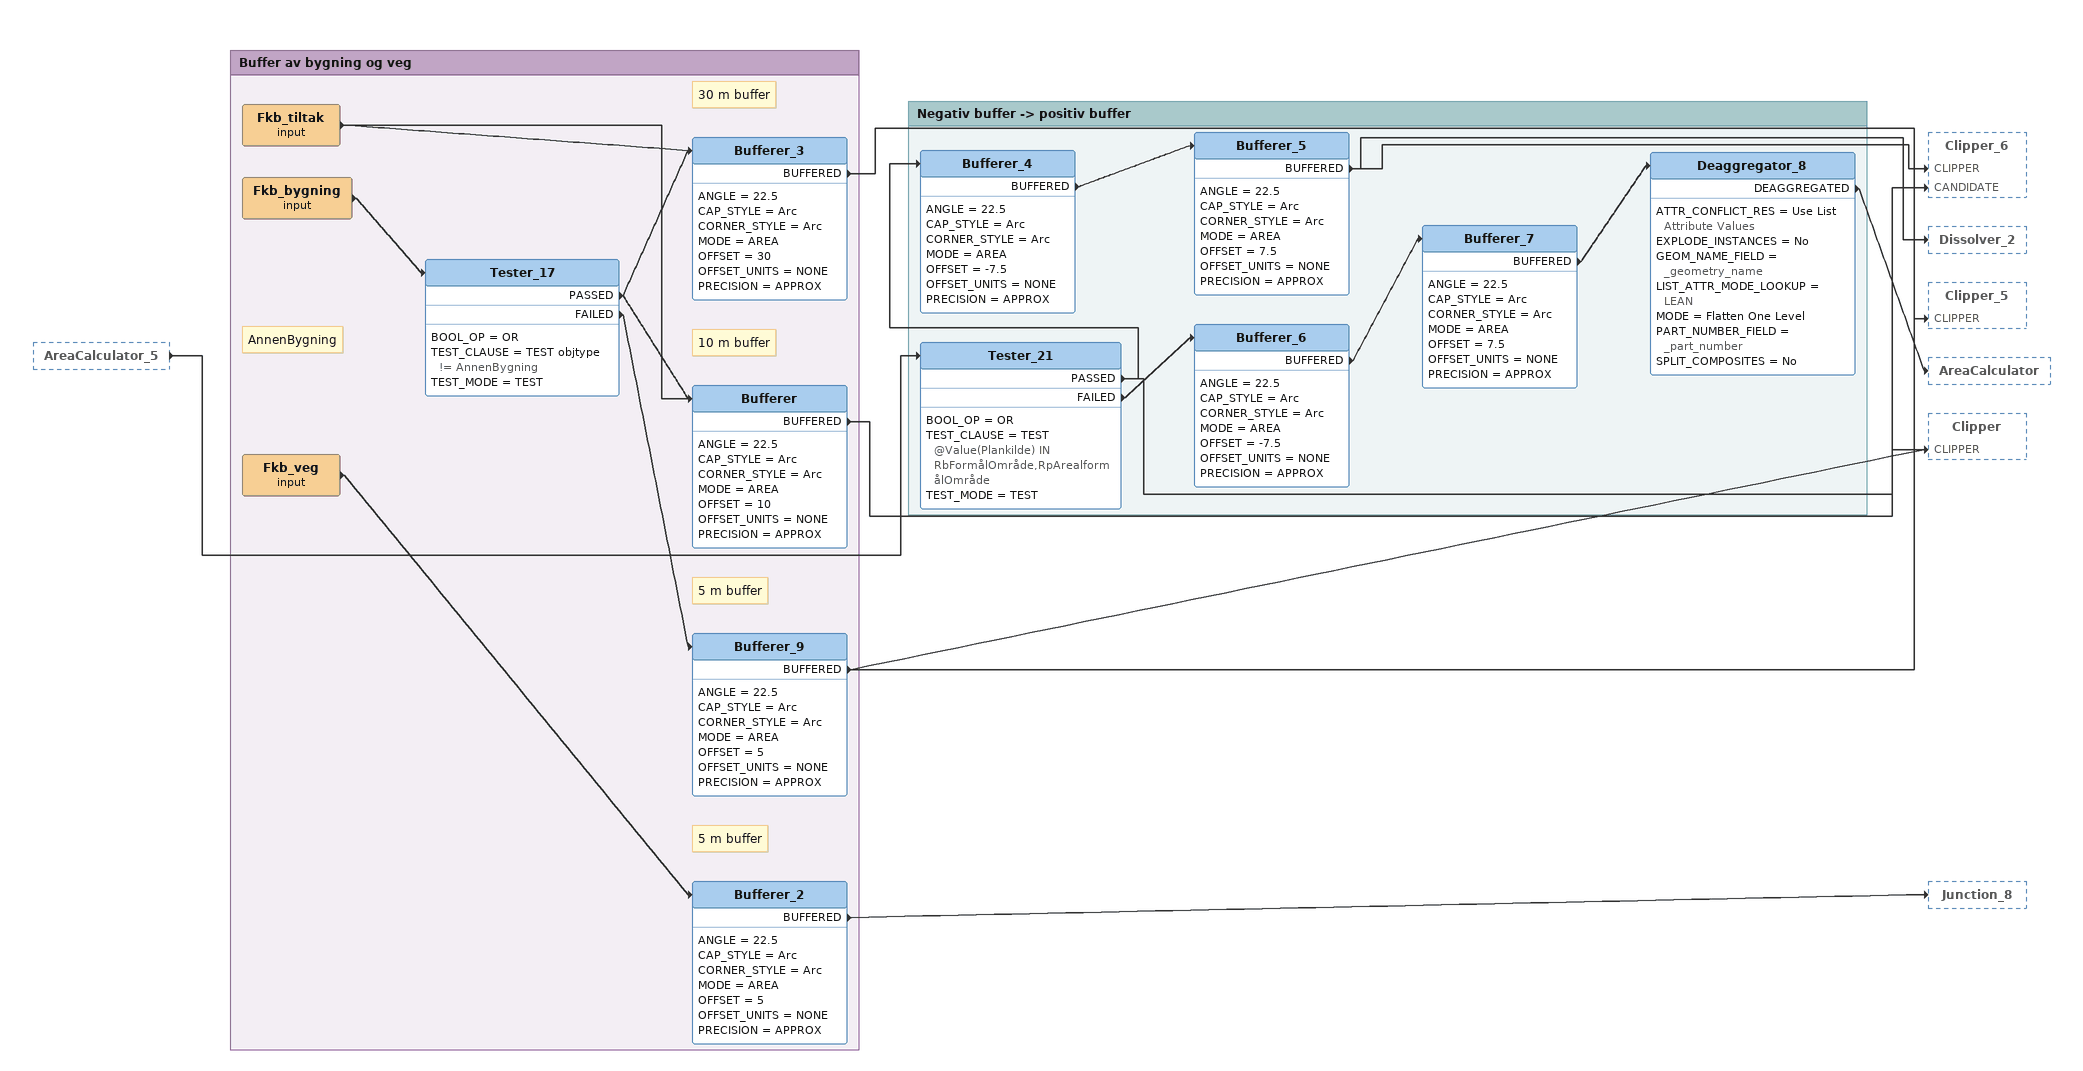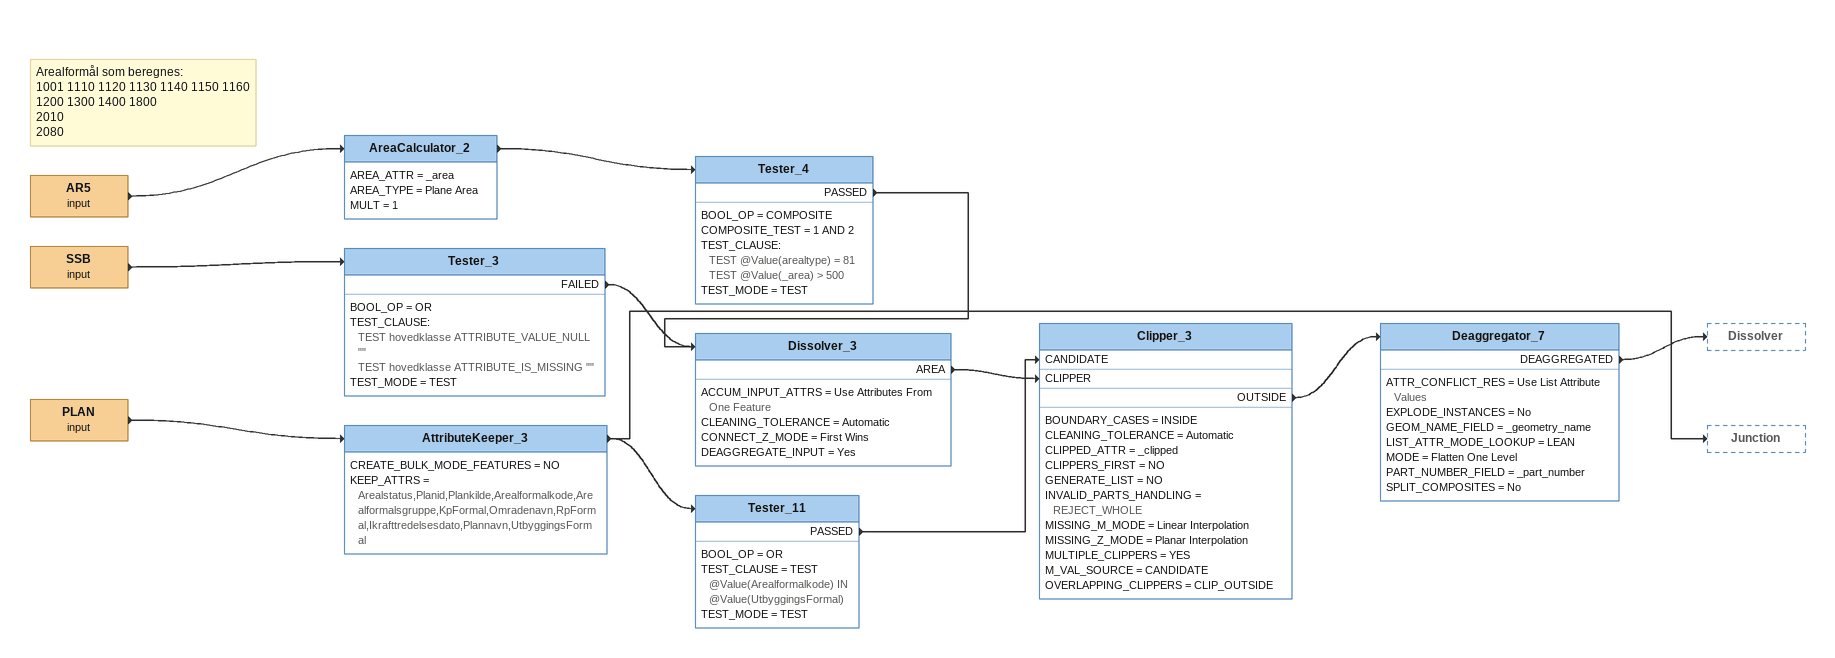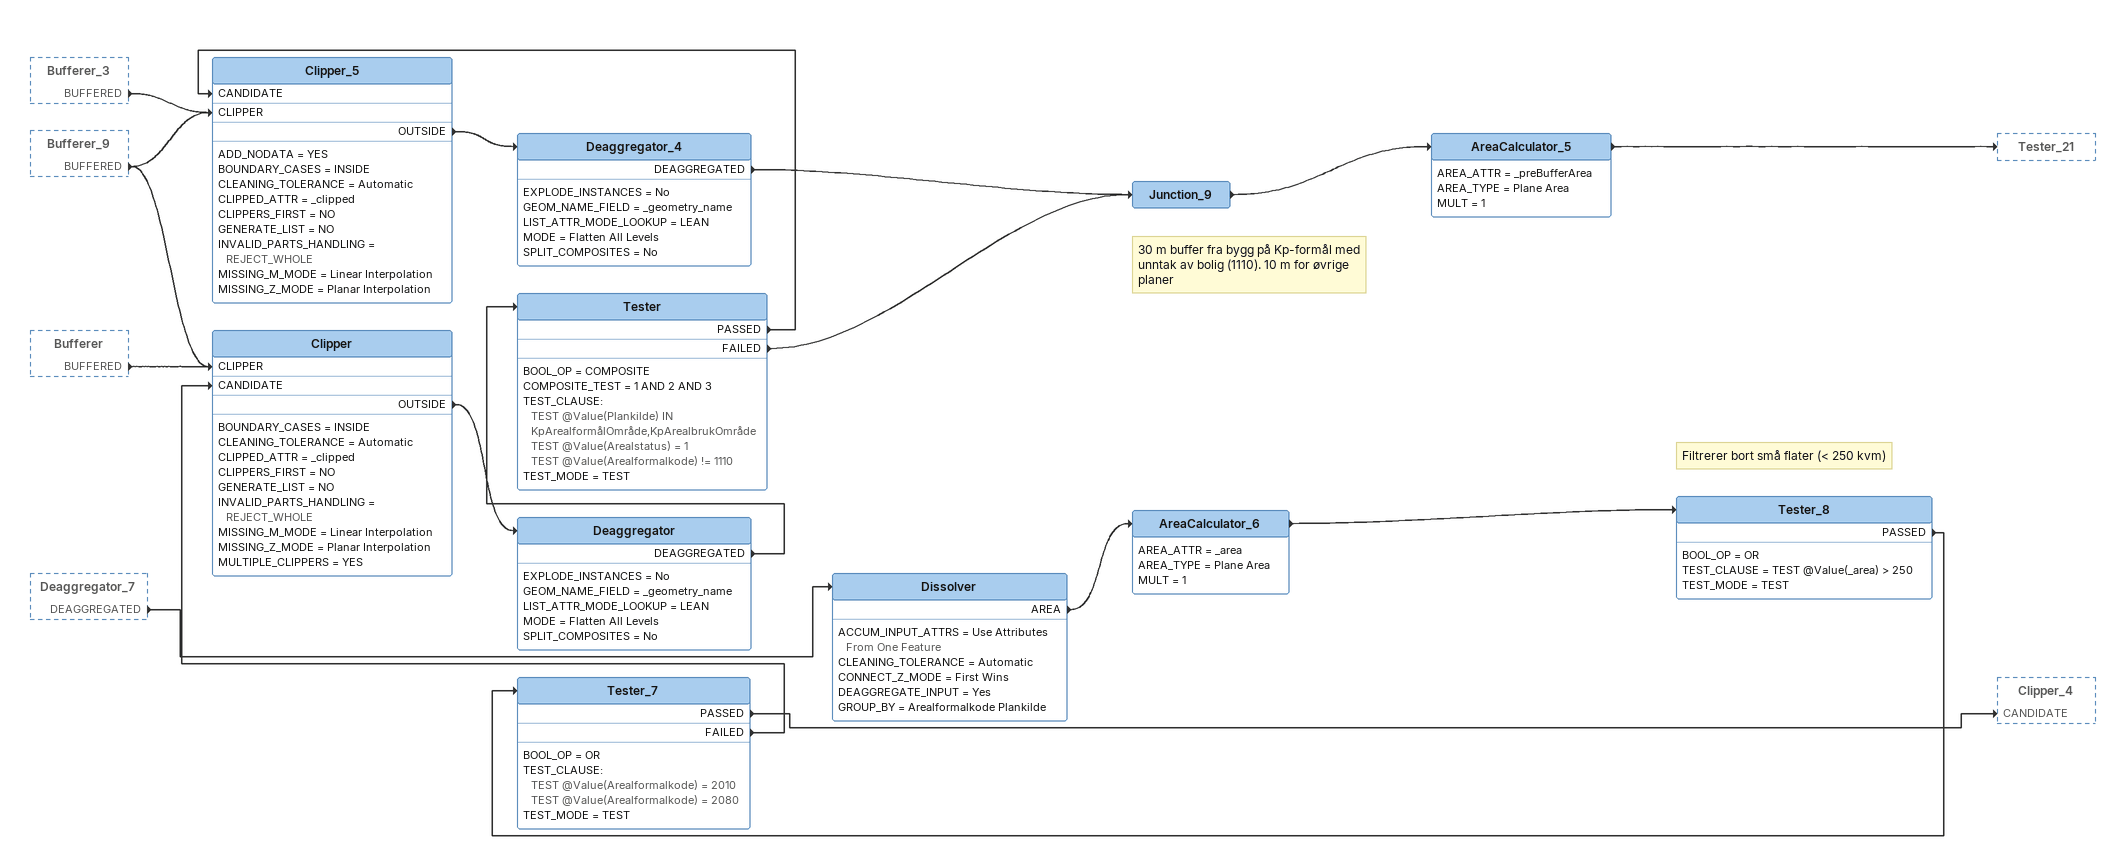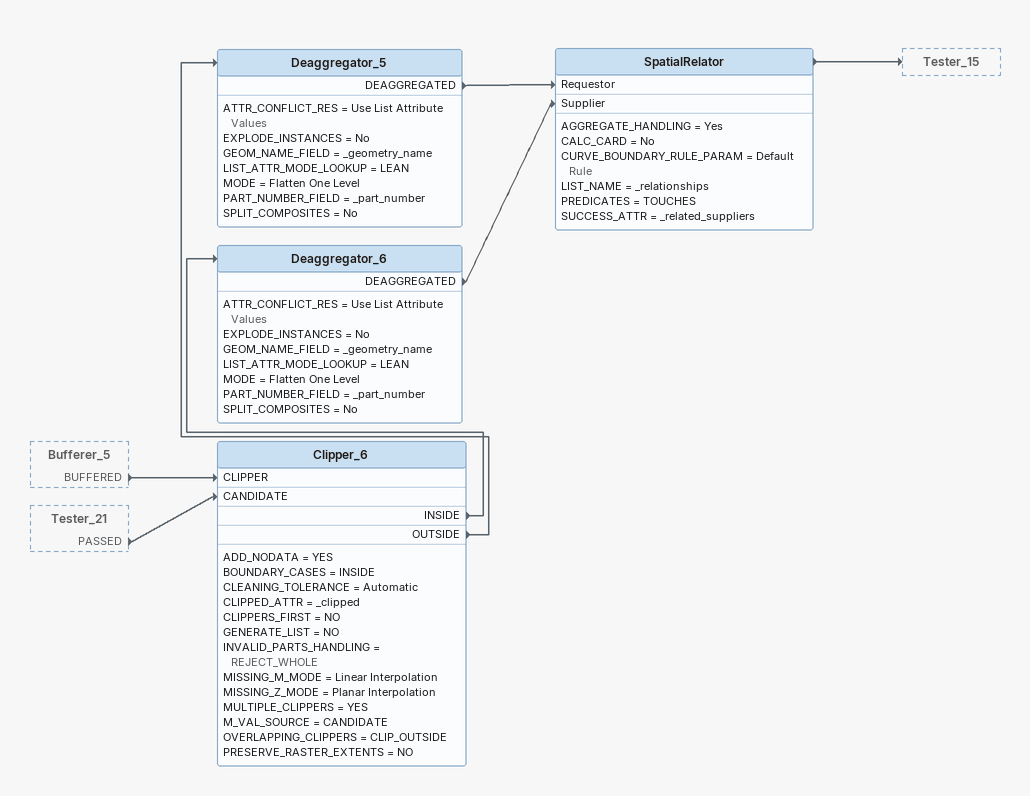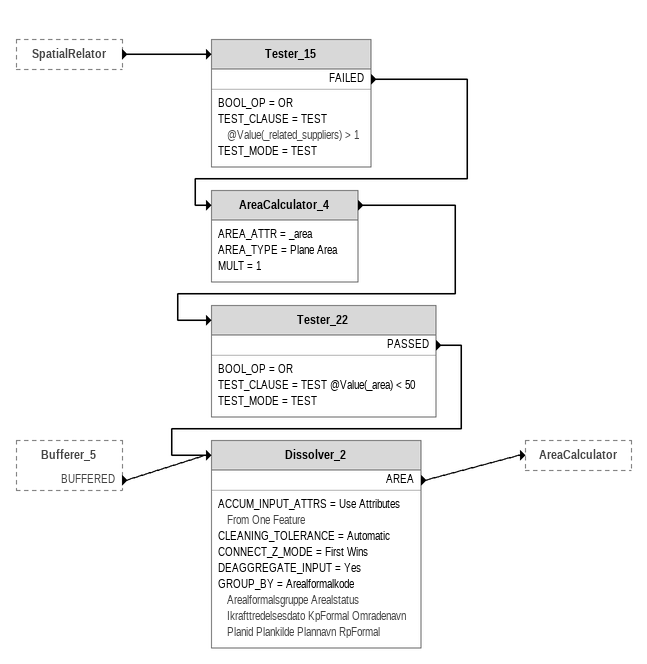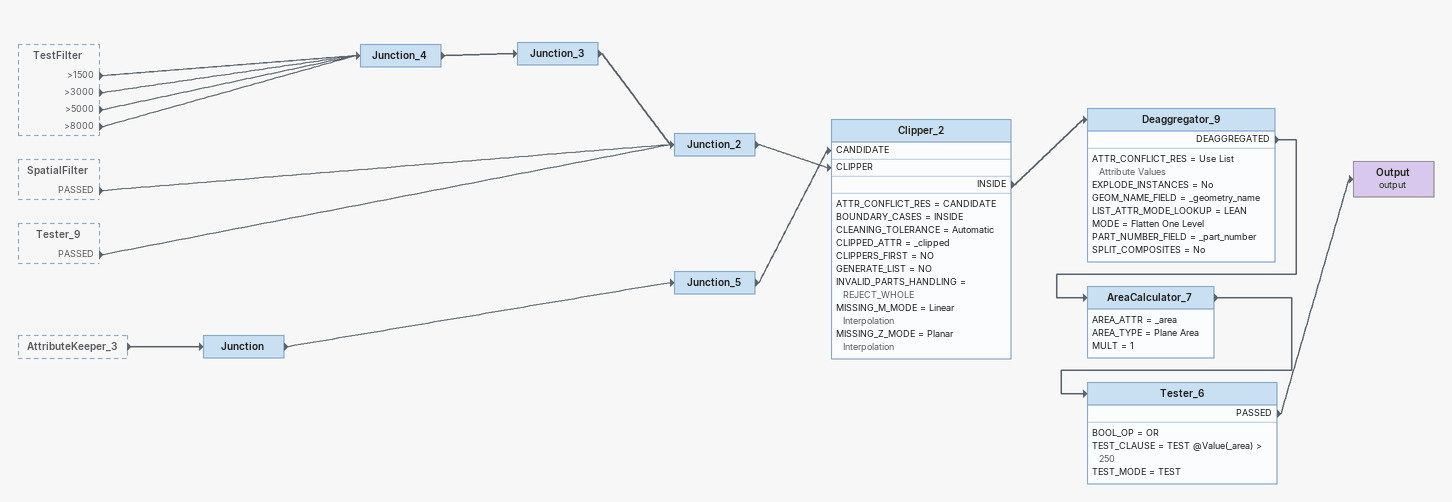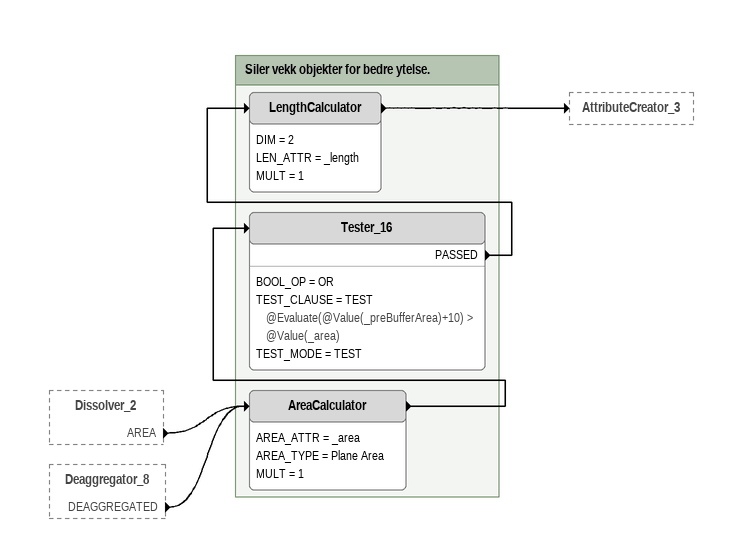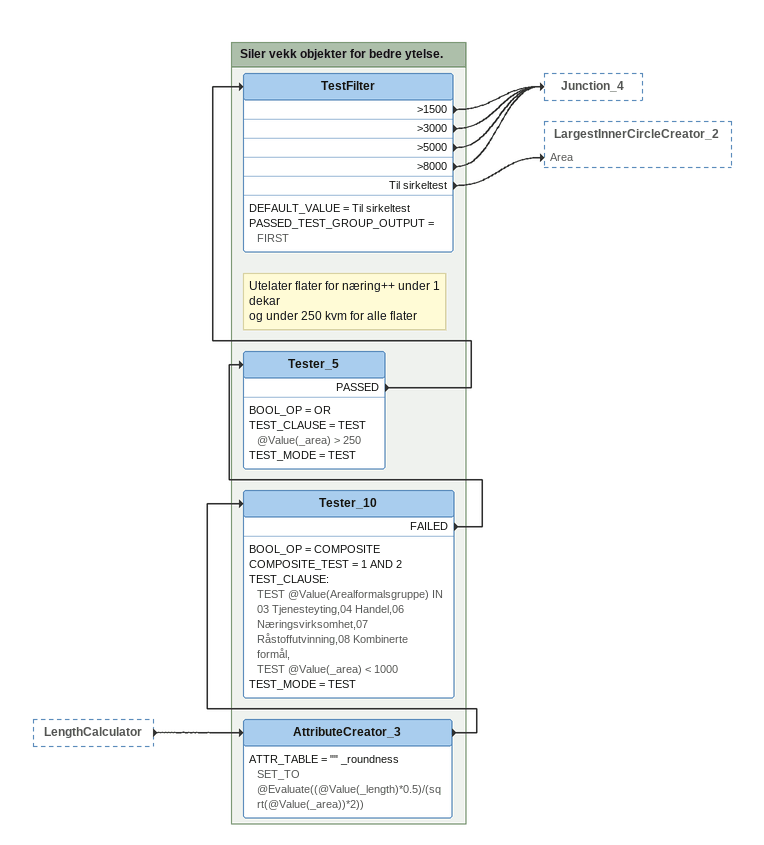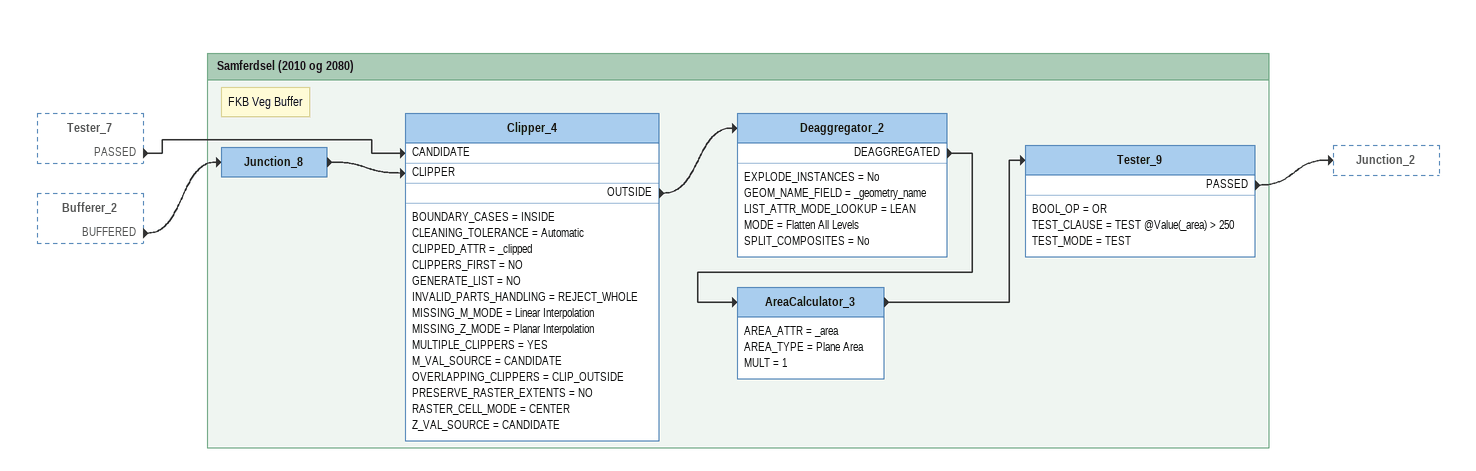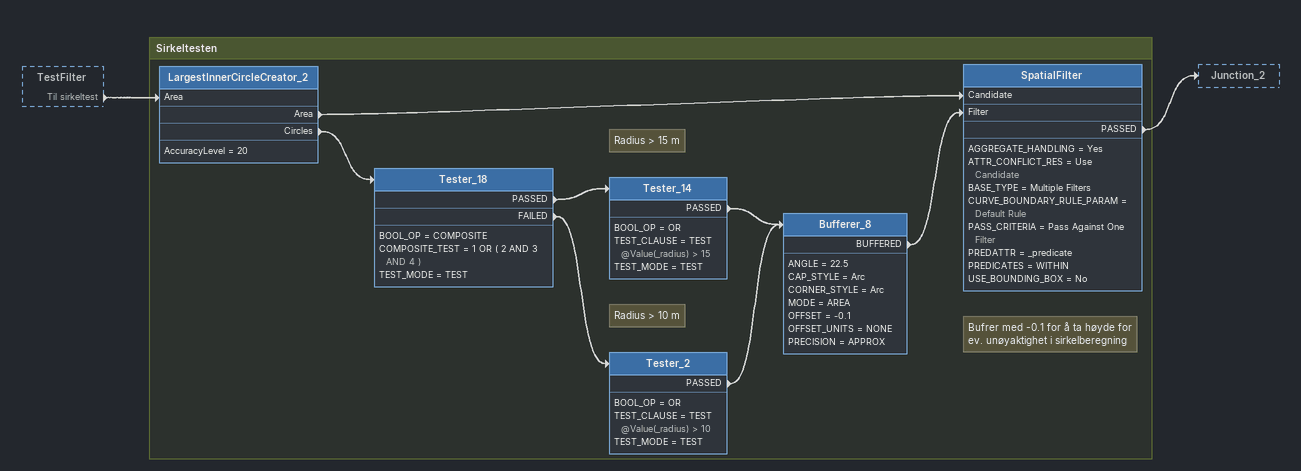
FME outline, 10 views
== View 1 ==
AreaCalculator_5 [outside]
    -> Tester_21

Bookmark: Buffer av bygning og veg
Fkb_tiltak (input)
    -> Bufferer
    -> Bufferer_3
Fkb_bygning (input)
    -> Tester_17
Note: AnnenBygning
Tester_17
    BOOL_OP = OR
    TEST_CLAUSE = TEST objtype != AnnenBygning
    TEST_MODE = TEST
    PASSED -> Bufferer
    PASSED -> Bufferer_3
    FAILED -> Bufferer_9
Note: 30 m buffer
Bufferer_3
    ANGLE = 22.5
    CAP_STYLE = Arc
    CORNER_STYLE = Arc
    MODE = AREA
    OFFSET = 30
    OFFSET_UNITS = NONE
    PRECISION = APPROX
    BUFFERED -> Clipper_5 [CLIPPER]
Note: 10 m buffer
Bufferer
    ANGLE = 22.5
    CAP_STYLE = Arc
    CORNER_STYLE = Arc
    MODE = AREA
    OFFSET = 10
    OFFSET_UNITS = NONE
    PRECISION = APPROX
    BUFFERED -> Clipper [CLIPPER]
Note: 5 m buffer
Bufferer_9
    ANGLE = 22.5
    CAP_STYLE = Arc
    CORNER_STYLE = Arc
    MODE = AREA
    OFFSET = 5
    OFFSET_UNITS = NONE
    PRECISION = APPROX
    BUFFERED -> Clipper_5 [CLIPPER]
    BUFFERED -> Clipper [CLIPPER]
Fkb_veg (input)
    -> Bufferer_2
Note: 5 m buffer
Bufferer_2
    ANGLE = 22.5
    CAP_STYLE = Arc
    CORNER_STYLE = Arc
    MODE = AREA
    OFFSET = 5
    OFFSET_UNITS = NONE
    PRECISION = APPROX
    BUFFERED -> Junction_8

Bookmark: Negativ buffer -> positiv buffer
Tester_21
    BOOL_OP = OR
    TEST_CLAUSE = TEST @Value(Plankilde) IN RbFormålOmråde,RpArealformålOmråde
    TEST_MODE = TEST
    PASSED -> Bufferer_4
    PASSED -> Clipper_6 [CANDIDATE]
    FAILED -> Bufferer_6
Bufferer_4
    ANGLE = 22.5
    CAP_STYLE = Arc
    CORNER_STYLE = Arc
    MODE = AREA
    OFFSET = -7.5
    OFFSET_UNITS = NONE
    PRECISION = APPROX
    BUFFERED -> Bufferer_5
Bufferer_5
    ANGLE = 22.5
    CAP_STYLE = Arc
    CORNER_STYLE = Arc
    MODE = AREA
    OFFSET = 7.5
    OFFSET_UNITS = NONE
    PRECISION = APPROX
    BUFFERED -> Clipper_6 [CLIPPER]
    BUFFERED -> Dissolver_2
Bufferer_6
    ANGLE = 22.5
    CAP_STYLE = Arc
    CORNER_STYLE = Arc
    MODE = AREA
    OFFSET = -7.5
    OFFSET_UNITS = NONE
    PRECISION = APPROX
    BUFFERED -> Bufferer_7
Bufferer_7
    ANGLE = 22.5
    CAP_STYLE = Arc
    CORNER_STYLE = Arc
    MODE = AREA
    OFFSET = 7.5
    OFFSET_UNITS = NONE
    PRECISION = APPROX
    BUFFERED -> Deaggregator_8
Deaggregator_8
    ATTR_CONFLICT_RES = Use List Attribute Values
    EXPLODE_INSTANCES = No
    GEOM_NAME_FIELD = _geometry_name
    LIST_ATTR_MODE_LOOKUP = LEAN
    MODE = Flatten One Level
    PART_NUMBER_FIELD = _part_number
    SPLIT_COMPOSITES = No
    DEAGGREGATED -> AreaCalculator

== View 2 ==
Note: Arealformål som beregnes: / 1001 1110 1120 1130 1140 1150 1160 / 1200 1300 1400 1800 / 2010 / 2080
AR5 (input)
    -> AreaCalculator_2
AreaCalculator_2
    AREA_ATTR = _area
    AREA_TYPE = Plane Area
    MULT = 1
    -> Tester_4
Tester_4
    BOOL_OP = COMPOSITE
    COMPOSITE_TEST = 1 AND 2
    TEST_CLAUSE:
      TEST @Value(arealtype) = 81
      TEST @Value(_area) > 500
    TEST_MODE = TEST
    PASSED -> Dissolver_3
SSB (input)
    -> Tester_3
Tester_3
    BOOL_OP = OR
    TEST_CLAUSE:
      TEST hovedklasse ATTRIBUTE_VALUE_NULL ""
      TEST hovedklasse ATTRIBUTE_IS_MISSING ""
    TEST_MODE = TEST
    FAILED -> Dissolver_3
Dissolver_3
    ACCUM_INPUT_ATTRS = Use Attributes From One Feature
    CLEANING_TOLERANCE = Automatic
    CONNECT_Z_MODE = First Wins
    DEAGGREGATE_INPUT = Yes
    AREA -> Clipper_3 [CLIPPER]
PLAN (input)
    -> AttributeKeeper_3
AttributeKeeper_3
    CREATE_BULK_MODE_FEATURES = NO
    KEEP_ATTRS = Arealstatus,Planid,Plankilde,Arealformalkode,Arealformalsgruppe,KpFormal,Omradenavn,RpFormal,Ikrafttredelsesdato,Plannavn,UtbyggingsFormal
    -> Tester_11
    -> Junction
Tester_11
    BOOL_OP = OR
    TEST_CLAUSE = TEST @Value(Arealformalkode) IN @Value(UtbyggingsFormal)
    TEST_MODE = TEST
    PASSED -> Clipper_3 [CANDIDATE]
Clipper_3
    BOUNDARY_CASES = INSIDE
    CLEANING_TOLERANCE = Automatic
    CLIPPED_ATTR = _clipped
    CLIPPERS_FIRST = NO
    GENERATE_LIST = NO
    INVALID_PARTS_HANDLING = REJECT_WHOLE
    MISSING_M_MODE = Linear Interpolation
    MISSING_Z_MODE = Planar Interpolation
    MULTIPLE_CLIPPERS = YES
    M_VAL_SOURCE = CANDIDATE
    OVERLAPPING_CLIPPERS = CLIP_OUTSIDE
    OUTSIDE -> Deaggregator_7
Deaggregator_7
    ATTR_CONFLICT_RES = Use List Attribute Values
    EXPLODE_INSTANCES = No
    GEOM_NAME_FIELD = _geometry_name
    LIST_ATTR_MODE_LOOKUP = LEAN
    MODE = Flatten One Level
    PART_NUMBER_FIELD = _part_number
    SPLIT_COMPOSITES = No
    DEAGGREGATED -> Dissolver

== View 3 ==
Bufferer_3 [outside]
    BUFFERED -> Clipper_5 [CLIPPER]
Bufferer_9 [outside]
    BUFFERED -> Clipper_5 [CLIPPER]
    BUFFERED -> Clipper [CLIPPER]
Bufferer [outside]
    BUFFERED -> Clipper [CLIPPER]
Deaggregator_7 [outside]
    DEAGGREGATED -> Dissolver
Dissolver
    ACCUM_INPUT_ATTRS = Use Attributes From One Feature
    CLEANING_TOLERANCE = Automatic
    CONNECT_Z_MODE = First Wins
    DEAGGREGATE_INPUT = Yes
    GROUP_BY = Arealformalkode Plankilde
    AREA -> AreaCalculator_6
AreaCalculator_6
    AREA_ATTR = _area
    AREA_TYPE = Plane Area
    MULT = 1
    -> Tester_8
Note: Filtrerer bort små flater (< 250 kvm)
Tester_8
    BOOL_OP = OR
    TEST_CLAUSE = TEST @Value(_area) > 250
    TEST_MODE = TEST
    PASSED -> Tester_7
Tester_7
    BOOL_OP = OR
    TEST_CLAUSE:
      TEST @Value(Arealformalkode) = 2010
      TEST @Value(Arealformalkode) = 2080
    TEST_MODE = TEST
    PASSED -> Clipper_4 [CANDIDATE]
    FAILED -> Clipper [CANDIDATE]
Clipper
    BOUNDARY_CASES = INSIDE
    CLEANING_TOLERANCE = Automatic
    CLIPPED_ATTR = _clipped
    CLIPPERS_FIRST = NO
    GENERATE_LIST = NO
    INVALID_PARTS_HANDLING = REJECT_WHOLE
    MISSING_M_MODE = Linear Interpolation
    MISSING_Z_MODE = Planar Interpolation
    MULTIPLE_CLIPPERS = YES
    OUTSIDE -> Deaggregator
Deaggregator
    EXPLODE_INSTANCES = No
    GEOM_NAME_FIELD = _geometry_name
    LIST_ATTR_MODE_LOOKUP = LEAN
    MODE = Flatten All Levels
    SPLIT_COMPOSITES = No
    DEAGGREGATED -> Tester
Note: 30 m buffer fra bygg på Kp-formål med unntak av bolig (1110). 10 m for øvrige planer
Tester
    BOOL_OP = COMPOSITE
    COMPOSITE_TEST = 1 AND 2 AND 3
    TEST_CLAUSE:
      TEST @Value(Plankilde) IN KpArealformålOmråde,KpArealbrukOmråde
      TEST @Value(Arealstatus) = 1
      TEST @Value(Arealformalkode) != 1110
    TEST_MODE = TEST
    PASSED -> Clipper_5 [CANDIDATE]
    FAILED -> Junction_9
Clipper_5
    ADD_NODATA = YES
    BOUNDARY_CASES = INSIDE
    CLEANING_TOLERANCE = Automatic
    CLIPPED_ATTR = _clipped
    CLIPPERS_FIRST = NO
    GENERATE_LIST = NO
    INVALID_PARTS_HANDLING = REJECT_WHOLE
    MISSING_M_MODE = Linear Interpolation
    MISSING_Z_MODE = Planar Interpolation
    OUTSIDE -> Deaggregator_4
Deaggregator_4
    EXPLODE_INSTANCES = No
    GEOM_NAME_FIELD = _geometry_name
    LIST_ATTR_MODE_LOOKUP = LEAN
    MODE = Flatten All Levels
    SPLIT_COMPOSITES = No
    DEAGGREGATED -> Junction_9
Junction_9
    -> AreaCalculator_5
AreaCalculator_5
    AREA_ATTR = _preBufferArea
    AREA_TYPE = Plane Area
    MULT = 1
    -> Tester_21

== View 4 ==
Bufferer_5 [outside]
    BUFFERED -> Clipper_6 [CLIPPER]
Tester_21 [outside]
    PASSED -> Clipper_6 [CANDIDATE]
Clipper_6
    ADD_NODATA = YES
    BOUNDARY_CASES = INSIDE
    CLEANING_TOLERANCE = Automatic
    CLIPPED_ATTR = _clipped
    CLIPPERS_FIRST = NO
    GENERATE_LIST = NO
    INVALID_PARTS_HANDLING = REJECT_WHOLE
    MISSING_M_MODE = Linear Interpolation
    MISSING_Z_MODE = Planar Interpolation
    MULTIPLE_CLIPPERS = YES
    M_VAL_SOURCE = CANDIDATE
    OVERLAPPING_CLIPPERS = CLIP_OUTSIDE
    PRESERVE_RASTER_EXTENTS = NO
    INSIDE -> Deaggregator_6
    OUTSIDE -> Deaggregator_5
Deaggregator_5
    ATTR_CONFLICT_RES = Use List Attribute Values
    EXPLODE_INSTANCES = No
    GEOM_NAME_FIELD = _geometry_name
    LIST_ATTR_MODE_LOOKUP = LEAN
    MODE = Flatten One Level
    PART_NUMBER_FIELD = _part_number
    SPLIT_COMPOSITES = No
    DEAGGREGATED -> SpatialRelator [Requestor]
Deaggregator_6
    ATTR_CONFLICT_RES = Use List Attribute Values
    EXPLODE_INSTANCES = No
    GEOM_NAME_FIELD = _geometry_name
    LIST_ATTR_MODE_LOOKUP = LEAN
    MODE = Flatten One Level
    PART_NUMBER_FIELD = _part_number
    SPLIT_COMPOSITES = No
    DEAGGREGATED -> SpatialRelator [Supplier]
SpatialRelator
    AGGREGATE_HANDLING = Yes
    CALC_CARD = No
    CURVE_BOUNDARY_RULE_PARAM = Default Rule
    LIST_NAME = _relationships
    PREDICATES = TOUCHES
    SUCCESS_ATTR = _related_suppliers
    -> Tester_15

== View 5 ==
SpatialRelator [outside]
    -> Tester_15
Bufferer_5 [outside]
    BUFFERED -> Dissolver_2
Tester_15
    BOOL_OP = OR
    TEST_CLAUSE = TEST @Value(_related_suppliers) > 1
    TEST_MODE = TEST
    FAILED -> AreaCalculator_4
AreaCalculator_4
    AREA_ATTR = _area
    AREA_TYPE = Plane Area
    MULT = 1
    -> Tester_22
Tester_22
    BOOL_OP = OR
    TEST_CLAUSE = TEST @Value(_area) < 50
    TEST_MODE = TEST
    PASSED -> Dissolver_2
Dissolver_2
    ACCUM_INPUT_ATTRS = Use Attributes From One Feature
    CLEANING_TOLERANCE = Automatic
    CONNECT_Z_MODE = First Wins
    DEAGGREGATE_INPUT = Yes
    GROUP_BY = Arealformalkode Arealformalsgruppe Arealstatus Ikrafttredelsesdato KpFormal Omradenavn Planid Plankilde Plannavn RpFormal
    AREA -> AreaCalculator

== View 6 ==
TestFilter [outside]
    >1500 -> Junction_4
    >3000 -> Junction_4
    >5000 -> Junction_4
    >8000 -> Junction_4
SpatialFilter [outside]
    PASSED -> Junction_2
Tester_9 [outside]
    PASSED -> Junction_2
AttributeKeeper_3 [outside]
    -> Junction
Junction_4
    -> Junction_3
Junction_3
    -> Junction_2
Junction_2
    -> Clipper_2 [CLIPPER]
Junction
    -> Junction_5
Junction_5
    -> Clipper_2 [CANDIDATE]
Clipper_2
    ATTR_CONFLICT_RES = CANDIDATE
    BOUNDARY_CASES = INSIDE
    CLEANING_TOLERANCE = Automatic
    CLIPPED_ATTR = _clipped
    CLIPPERS_FIRST = NO
    GENERATE_LIST = NO
    INVALID_PARTS_HANDLING = REJECT_WHOLE
    MISSING_M_MODE = Linear Interpolation
    MISSING_Z_MODE = Planar Interpolation
    INSIDE -> Deaggregator_9
Deaggregator_9
    ATTR_CONFLICT_RES = Use List Attribute Values
    EXPLODE_INSTANCES = No
    GEOM_NAME_FIELD = _geometry_name
    LIST_ATTR_MODE_LOOKUP = LEAN
    MODE = Flatten One Level
    PART_NUMBER_FIELD = _part_number
    SPLIT_COMPOSITES = No
    DEAGGREGATED -> AreaCalculator_7
AreaCalculator_7
    AREA_ATTR = _area
    AREA_TYPE = Plane Area
    MULT = 1
    -> Tester_6
Tester_6
    BOOL_OP = OR
    TEST_CLAUSE = TEST @Value(_area) > 250
    TEST_MODE = TEST
    PASSED -> Output (output)
Output (output)

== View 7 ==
Dissolver_2 [outside]
    AREA -> AreaCalculator
Deaggregator_8 [outside]
    DEAGGREGATED -> AreaCalculator

Bookmark: Siler vekk objekter for bedre ytelse.
AreaCalculator
    AREA_ATTR = _area
    AREA_TYPE = Plane Area
    MULT = 1
    -> Tester_16
Tester_16
    BOOL_OP = OR
    TEST_CLAUSE = TEST @Evaluate(@Value(_preBufferArea)+10) > @Value(_area)
    TEST_MODE = TEST
    PASSED -> LengthCalculator
LengthCalculator
    DIM = 2
    LEN_ATTR = _length
    MULT = 1
    -> AttributeCreator_3

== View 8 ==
LengthCalculator [outside]
    -> AttributeCreator_3

Bookmark: Siler vekk objekter for bedre ytelse.
AttributeCreator_3
    ATTR_TABLE = "" _roundness SET_TO @Evaluate((@Value(_length)*0.5)/(sqrt(@Value(_area))*2))
    -> Tester_10
Tester_10
    BOOL_OP = COMPOSITE
    COMPOSITE_TEST = 1 AND 2
    TEST_CLAUSE:
      TEST @Value(Arealformalsgruppe) IN 03 Tjenesteyting,04 Handel,06 Næringsvirksomhet,07 Råstoffutvinning,08 Kombinerte formål,
      TEST @Value(_area) < 1000
    TEST_MODE = TEST
    FAILED -> Tester_5
Note: Utelater flater for næring++ under 1 dekar / og under 250 kvm for alle flater
Tester_5
    BOOL_OP = OR
    TEST_CLAUSE = TEST @Value(_area) > 250
    TEST_MODE = TEST
    PASSED -> TestFilter
TestFilter
    DEFAULT_VALUE = Til sirkeltest
    PASSED_TEST_GROUP_OUTPUT = FIRST
    >1500 -> Junction_4
    >3000 -> Junction_4
    >5000 -> Junction_4
    >8000 -> Junction_4
    Til sirkeltest -> LargestInnerCircleCreator_2 [Area]

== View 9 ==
Tester_7 [outside]
    PASSED -> Clipper_4 [CANDIDATE]
Bufferer_2 [outside]
    BUFFERED -> Junction_8

Bookmark: Samferdsel (2010 og 2080)
Note: FKB Veg Buffer
Junction_8
    -> Clipper_4 [CLIPPER]
Clipper_4
    BOUNDARY_CASES = INSIDE
    CLEANING_TOLERANCE = Automatic
    CLIPPED_ATTR = _clipped
    CLIPPERS_FIRST = NO
    GENERATE_LIST = NO
    INVALID_PARTS_HANDLING = REJECT_WHOLE
    MISSING_M_MODE = Linear Interpolation
    MISSING_Z_MODE = Planar Interpolation
    MULTIPLE_CLIPPERS = YES
    M_VAL_SOURCE = CANDIDATE
    OVERLAPPING_CLIPPERS = CLIP_OUTSIDE
    PRESERVE_RASTER_EXTENTS = NO
    RASTER_CELL_MODE = CENTER
    Z_VAL_SOURCE = CANDIDATE
    OUTSIDE -> Deaggregator_2
Deaggregator_2
    EXPLODE_INSTANCES = No
    GEOM_NAME_FIELD = _geometry_name
    LIST_ATTR_MODE_LOOKUP = LEAN
    MODE = Flatten All Levels
    SPLIT_COMPOSITES = No
    DEAGGREGATED -> AreaCalculator_3
AreaCalculator_3
    AREA_ATTR = _area
    AREA_TYPE = Plane Area
    MULT = 1
    -> Tester_9
Tester_9
    BOOL_OP = OR
    TEST_CLAUSE = TEST @Value(_area) > 250
    TEST_MODE = TEST
    PASSED -> Junction_2

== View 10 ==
TestFilter [outside]
    Til sirkeltest -> LargestInnerCircleCreator_2 [Area]

Bookmark: Sirkeltesten
LargestInnerCircleCreator_2
    AccuracyLevel = 20
    Area -> SpatialFilter [Candidate]
    Circles -> Tester_18
Tester_18
    BOOL_OP = COMPOSITE
    COMPOSITE_TEST = 1 OR ( 2 AND 3 AND 4 )
    TEST_MODE = TEST
    PASSED -> Tester_14
    FAILED -> Tester_2
Note: Radius > 15 m
Tester_14
    BOOL_OP = OR
    TEST_CLAUSE = TEST @Value(_radius) > 15
    TEST_MODE = TEST
    PASSED -> Bufferer_8
Note: Radius > 10 m
Tester_2
    BOOL_OP = OR
    TEST_CLAUSE = TEST @Value(_radius) > 10
    TEST_MODE = TEST
    PASSED -> Bufferer_8
Note: Bufrer med -0.1 for å ta høyde for ev. unøyaktighet i sirkelberegning
Bufferer_8
    ANGLE = 22.5
    CAP_STYLE = Arc
    CORNER_STYLE = Arc
    MODE = AREA
    OFFSET = -0.1
    OFFSET_UNITS = NONE
    PRECISION = APPROX
    BUFFERED -> SpatialFilter [Filter]
SpatialFilter
    AGGREGATE_HANDLING = Yes
    ATTR_CONFLICT_RES = Use Candidate
    BASE_TYPE = Multiple Filters
    CURVE_BOUNDARY_RULE_PARAM = Default Rule
    PASS_CRITERIA = Pass Against One Filter
    PREDATTR = _predicate
    PREDICATES = WITHIN
    USE_BOUNDING_BOX = No
    PASSED -> Junction_2
